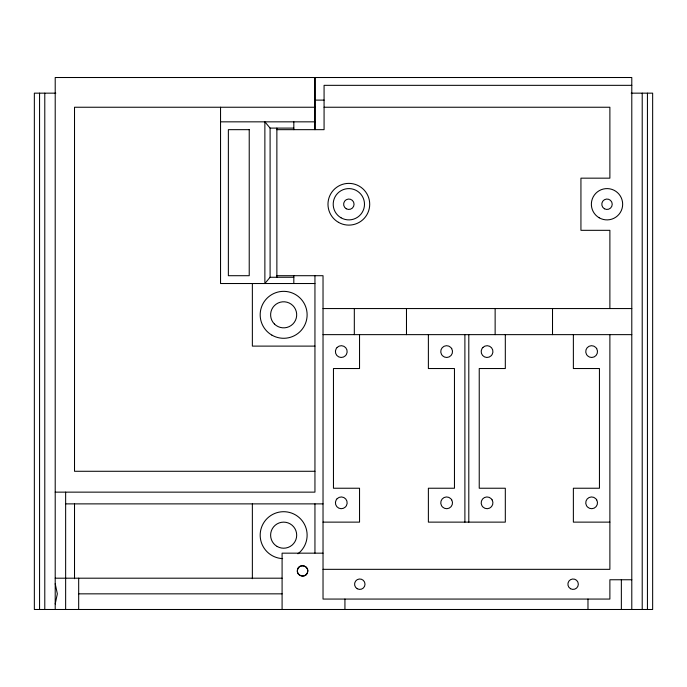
<?xml version="1.0" encoding="UTF-8"?>
<svg xmlns="http://www.w3.org/2000/svg" width="687" height="687" viewBox="0 0 687 687"><rect width="100%" height="100%" fill="white"/><g stroke="black" fill="none" stroke-linecap="round" stroke-linejoin="round"><path stroke-width="1.03" d="M314.981 100.113L314.947 129.663L314.947 77.511L314.981 100.113L324.075 100.113M55.209 604.002L57.339 593.843L55.209 583.692M270.094 277.265L264.873 283.525L264.873 121.839L270.094 128.1L270.094 277.265L293.821 277.265M631.791 85.334L324.075 85.334L324.075 129.663L276.87 129.663M55.819 93.157L34.35 93.157L34.35 609.489L652.65 609.489L652.65 93.157L631.181 93.157M314.947 107.241L74.514 107.241L74.514 471.282L314.947 471.282M324.075 107.241L609.884 107.241L609.884 178.165L580.936 178.165L580.936 230.325L609.884 230.325L609.884 308.557M220.544 121.839L314.947 121.839M270.094 128.1L293.821 128.1M276.87 275.702L323.027 275.702L323.027 599.064L609.884 599.064L609.884 579.759L631.791 579.759M314.947 283.525L220.544 283.525L220.544 107.241M323.027 308.557L631.791 308.557M323.027 334.638L631.791 334.638M314.947 346.111L252.361 346.111L252.361 283.525M55.209 492.141L314.947 492.141L314.947 275.702M65.643 503.88L323.027 503.88M323.027 522.129L359.541 522.129L359.541 488.234L333.461 488.234L333.461 368.533L359.541 368.533L359.541 334.638M609.884 522.129L573.37 522.129L573.37 488.234L599.45 488.234L599.45 368.533L573.37 368.533L573.37 334.638M323.027 553.164L282.091 553.164L282.091 609.489M323.027 569.334L609.884 569.334L609.884 334.638M55.209 578.196L282.091 578.196M78.679 593.843L282.091 593.843M647.437 93.157L647.437 609.489M642.216 93.157L642.216 609.489M631.791 609.489L631.791 77.511L55.209 77.511L55.209 609.489M621.357 579.759L621.357 609.489M587.978 599.064L587.978 609.489M552.511 308.557L552.511 334.638M505.314 334.638L505.314 368.533L479.234 368.533L479.234 488.234L505.314 488.234L505.314 522.129L428.379 522.129L428.379 488.234L454.459 488.234L454.459 368.533L428.379 368.533L428.379 334.638M495.138 308.557L495.138 334.638M468.8 334.638L468.8 522.129M464.893 334.638L464.893 522.129M406.481 308.557L406.481 334.638M354.32 308.557L354.32 334.638M344.934 599.064L344.934 609.489M314.947 503.88L314.947 553.069M293.821 121.839L293.821 129.663M293.821 275.702L293.821 283.525M276.87 128.1L276.87 277.265M252.361 503.88L252.361 578.694M78.679 578.196L78.679 609.489M74.514 503.88L74.514 578.694M65.643 492.141L65.643 609.489M44.784 93.157L44.784 609.489M39.563 93.157L39.563 609.489M282.632 558.617A23.47 23.47 0 0 1 261.481 527.47A23.47 23.47 0 0 1 297.394 516.143A23.47 23.47 0 0 1 297.943 553.791M297.523 569.549C295.539 575.955 306.11 578.78 307.596 572.245C309.571 565.839 299.008 563.014 297.523 569.549M337.137 347.433L336.201 348.653A5.865 5.865 0 0 0 345.432 355.737L346.368 354.518A5.865 5.865 0 0 0 337.137 347.433M337.137 498.685L336.201 499.904A5.865 5.865 0 0 0 345.432 506.98L346.368 505.769A5.865 5.865 0 0 0 337.137 498.685M482.909 347.433L481.973 348.653A5.865 5.865 0 0 0 491.205 355.737L492.141 354.518A5.865 5.865 0 0 0 482.909 347.433M249.226 129.663L228.367 129.663L228.367 275.702L249.226 275.702L249.226 129.663M596.711 348.653L595.775 347.433A5.865 5.865 0 0 0 586.543 354.518L587.479 355.737A5.865 5.865 0 0 0 596.711 348.653M596.711 499.904L595.775 498.685A5.865 5.865 0 0 0 586.543 505.769L587.479 506.98A5.865 5.865 0 0 0 596.711 499.904M451.72 348.653L450.784 347.433A5.865 5.865 0 0 0 441.552 354.518L442.488 355.737A5.865 5.865 0 0 0 451.72 348.653M492.141 499.904L491.205 498.685A5.865 5.865 0 0 0 481.973 505.769L482.909 506.98A5.865 5.865 0 0 0 492.141 499.904M451.72 499.904L450.784 498.685A5.865 5.865 0 0 0 441.552 505.769L442.488 506.98A5.865 5.865 0 0 0 451.72 499.904M341.027 217.796A15.646 15.646 0 0 0 364.496 204.245A15.646 15.646 0 0 0 341.027 190.694A15.646 15.646 0 0 0 341.027 217.796M599.193 217.796A15.646 15.646 0 0 0 622.662 204.245A15.646 15.646 0 0 0 599.193 190.694A15.646 15.646 0 0 0 599.193 217.796M346.239 208.762A5.213 5.213 0 0 0 354.063 204.245A5.213 5.213 0 0 0 346.239 199.728A5.213 5.213 0 0 0 346.239 208.762M604.405 208.762A5.213 5.213 0 0 0 612.229 204.245A5.213 5.213 0 0 0 604.405 199.728A5.213 5.213 0 0 0 604.405 208.762M338.416 222.313A20.859 20.859 0 0 0 369.709 204.245A20.859 20.859 0 0 0 338.416 186.177A20.859 20.859 0 0 0 338.416 222.313M271.915 335.144A23.47 23.47 0 0 0 307.123 314.818A23.47 23.47 0 0 0 271.915 294.491A23.47 23.47 0 0 0 271.915 335.144M274.431 324.032A13.036 13.036 0 0 0 296.243 318.193A13.036 13.036 0 0 0 280.279 302.22A13.036 13.036 0 0 0 274.431 324.032M277.136 546.466A13.036 13.036 0 0 0 296.69 535.173A13.036 13.036 0 0 0 277.136 523.88A13.036 13.036 0 0 0 277.136 546.466M357.188 588.716A5.213 5.213 0 0 0 365.012 584.199A5.213 5.213 0 0 0 357.188 579.682A5.213 5.213 0 0 0 357.188 588.716M570.502 588.716A5.213 5.213 0 0 0 578.325 584.199A5.213 5.213 0 0 0 570.502 579.682A5.213 5.213 0 0 0 570.502 588.716M299.953 575.414A5.213 5.213 0 0 0 307.776 570.897A5.213 5.213 0 0 0 299.953 566.38A5.213 5.213 0 0 0 299.953 575.414"/></g></svg>
